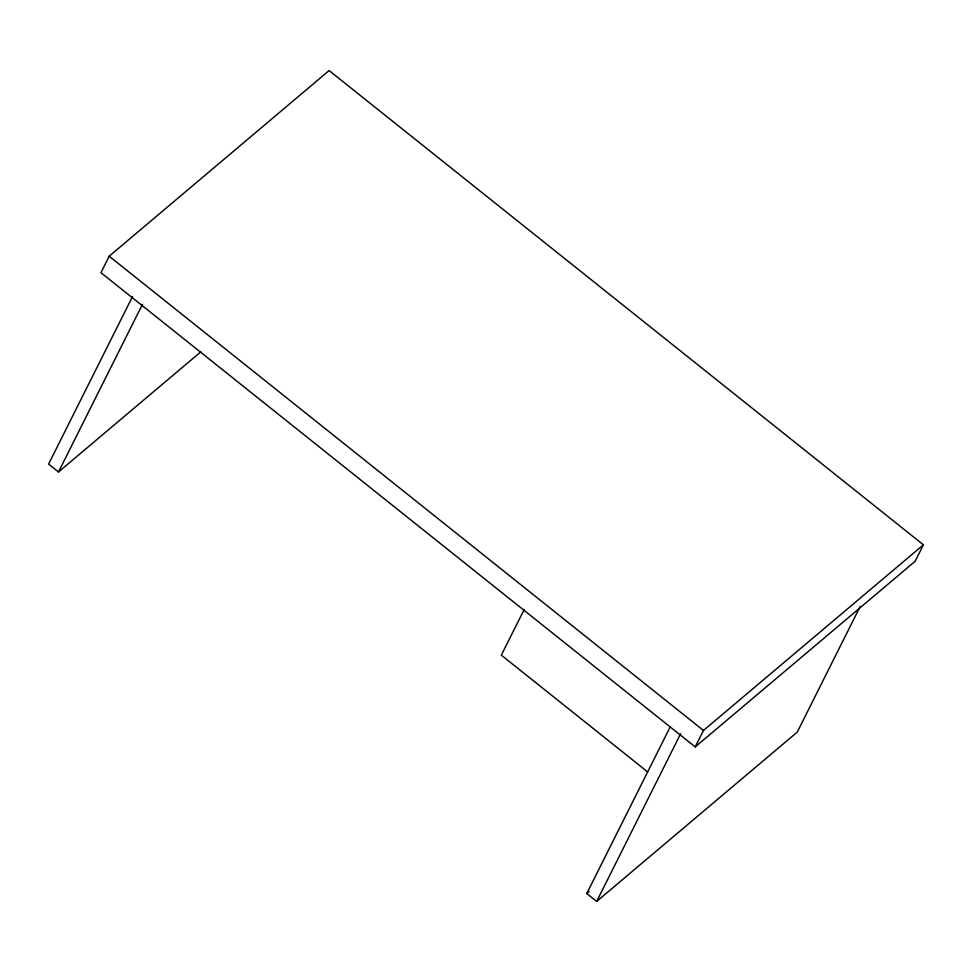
<?xml version="1.0" encoding="UTF-8"?>
<svg xmlns="http://www.w3.org/2000/svg" width="972" height="972" viewBox="0 0 972 972"><rect width="100%" height="100%" fill="white"/><g stroke="black" fill="none" stroke-linecap="round" stroke-linejoin="round"><path stroke-width="1.46" d="M109.18 256.219L100.942 272.682L695.235 746.921L915.162 561.269L923.4 544.806L329.107 70.567L109.18 256.219L703.473 730.458L695.235 746.921M132.556 296.436L48.6 464.081L58.502 471.979L200.912 351.767M58.502 471.979L142.459 304.333M524.26 609.371L501.333 655.152L647.546 771.841M860.232 606.37L797.259 732.098L596.674 901.433L586.76 893.535L670.036 727.238M596.674 901.433L680.619 733.787M703.473 730.458L923.4 544.806M586.76 893.535L589.081 891.579"/></g></svg>
